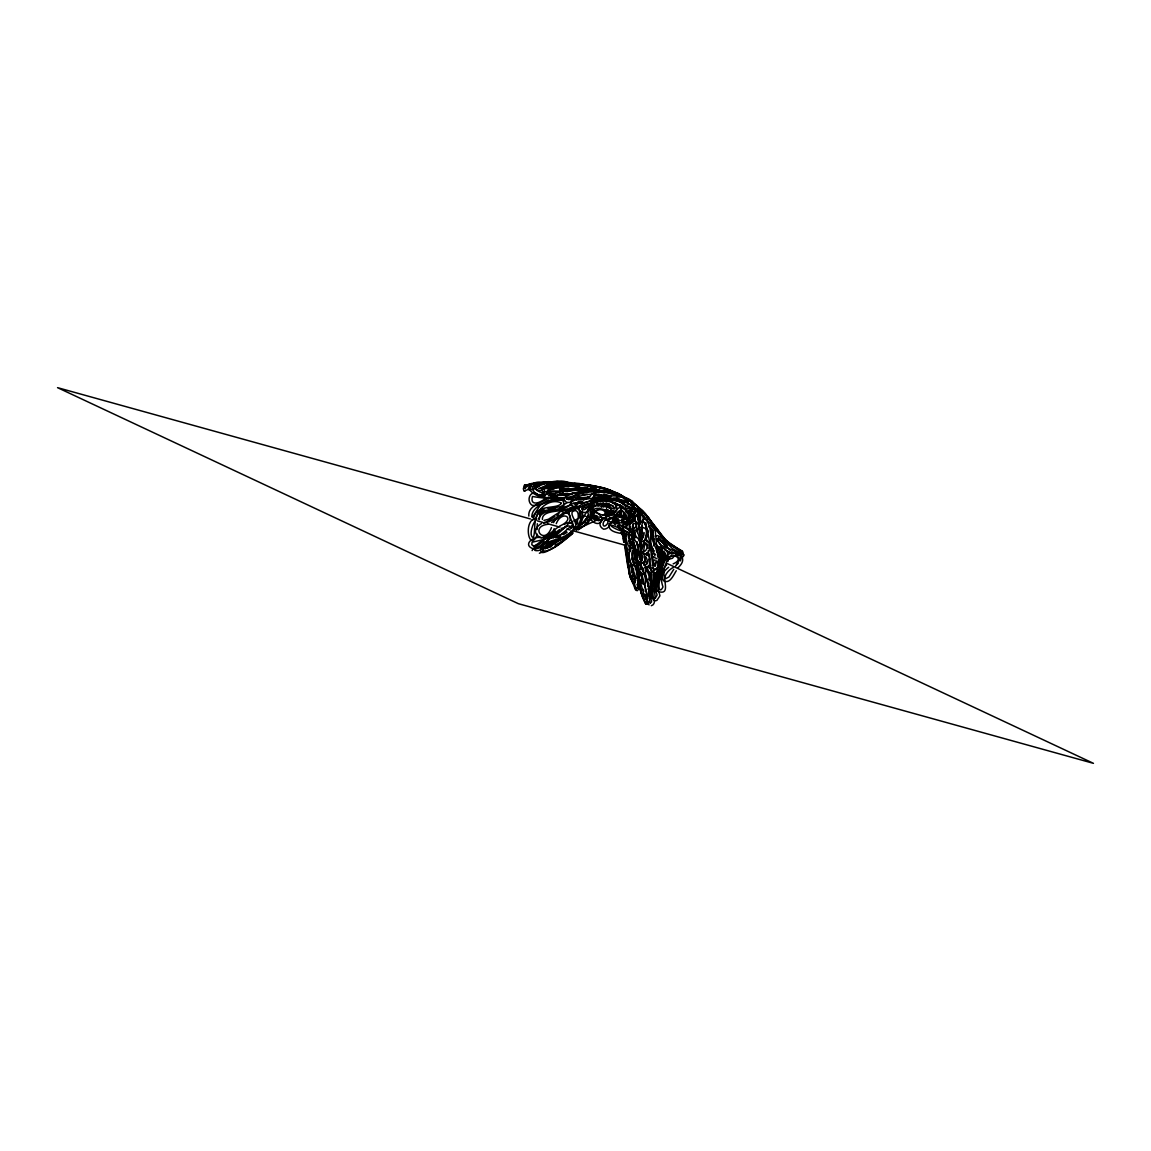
<?xml version="1.0" encoding="UTF-8"?>
<svg xmlns="http://www.w3.org/2000/svg" width="1151" height="1151" viewBox="0 0 1151 1151"><rect width="100%" height="100%" fill="white"/><g stroke="black" fill="none" stroke-linecap="round" stroke-linejoin="round"><path stroke-width="1.5" d="M631.309 534.726L635.827 551.804L638.345 551.919M637.15 558.12C636.431 566.609 649.15 598.793 641.193 572.551M639.755 559.487L640.014 553.055M651.595 548.883L651.595 546.912M638.488 571.716C638.891 582.636 639.783 594.189 645.668 603.7M640.431 562.652L640.575 567.702M657.106 552.868L657.796 548.912L660.545 546.984C675.508 550.351 662.904 567.831 661.134 576.752C657.581 582.406 658.689 595.93 662.99 586.938C660.07 578.953 660.818 567.86 665.868 558.882C666.458 549.559 684.255 552.351 680.385 560.882M637.424 559.717C633.913 587.053 655.063 595.455 640.344 565.155M620.087 504.728L620.015 507.476M640.445 542.409C639.193 534.222 641.855 526.611 643.193 518.828C643.711 514.713 636.561 507.778 634.733 514.094M628.604 510.598L628.633 514.281M639.769 544.495C641.639 535.575 637.15 520.108 637.884 514.037C640.244 515.878 641.452 522.194 638.23 527.23M636.402 551.142C635.654 555.429 636.82 563.357 642.488 563.012M625.827 536.51L625.871 535.287M631.985 572.047L632.604 567.961M637.553 532.697L637.855 528.841M588.247 498.383L587.585 496.469M643.682 594.103C642.33 586.895 635.769 571.659 637.697 560.911M591.154 491.693C597.988 486.168 580.564 482.816 577.37 486.959C577.673 492.599 557.271 490.786 549.531 490.901L549.43 492.47M639.122 546.696L639.222 544.941M645.308 595.815C647.524 599.009 645.898 585.557 643.467 583.269M610.807 514.857L612.951 510.094M638.647 550.782L637.122 541.704M537.316 523.734L537.129 529.546M610.735 515.087L610.62 512.368M644.805 560.408L644.517 555.473L642.675 552.207L639.697 551.2L637.035 553.473L638.33 553.214M596.563 489.506C591.197 488.945 597.757 490.153 600.822 490.801M646.416 525.748L646.056 528.28M637.136 552.868C636.82 559.746 636.071 569.86 642.848 573.946C648.171 573.069 645.639 564.968 642.69 562.508M592.132 489.189C594.319 482.643 616.691 491.707 624.144 497.52M636.834 551.372C633.611 559.285 641.265 563.343 643.035 569.659C644.157 574.953 640.244 565.745 640.028 562.666M535.229 487.161C533.417 490.484 547.185 495.779 544.466 490.83M640.028 558.307L640.546 553.113M536.251 485.175L536.927 482.787L546.236 482.888M537.416 534.165C530.007 553.329 523.259 524.266 533.56 518.986C535.603 503.001 557.933 510.066 561.501 503.016C551.415 498.239 539.373 506.296 536.424 517.015M638.23 561.343C636.877 566.896 640.157 605.268 645.999 594.765M640.301 559.774L641.136 553.055M630.748 505.519L632.877 503.433L636.704 505.447M608.634 518.31L608.39 519.202M662.847 564.378L662.53 558.638L659.998 553.142M643.294 553.199L644.488 545.459L645.927 543.502C648.574 548.869 645.927 551.343 641.352 553.041M632.172 535.978L631.151 538.74L629.223 539.373M632.935 561.63L632.359 550.394M641.352 522.41C646.157 510.742 652.243 533.244 650.732 536.798C650.042 540.15 654.905 581.413 656.113 560.465M579.73 518.195L579.37 509.548L576.075 507.821M640.431 549.703L641.884 529.086L640.848 538.51M632.302 513.878C632.59 520.036 621.295 526.597 614.548 520.381C615.914 517.576 624.648 523.633 630.316 520.784M629.194 529.92L629.741 526.237M641.668 536.668L640.834 530.136M633.251 515.72C632.043 510.54 639.352 510.253 635.294 507.979M547.516 491.65C545.977 499.505 534.179 494.93 532.596 489.06M638.316 562.954L634.532 584.003L636.345 590.564M639.265 572.651L638.791 581.126L640.603 586.708M530.625 489.002C527.331 486.7 536.524 485.377 534.596 486.11M537.359 486.456L536.639 483.924L536.884 485.046M640.517 561.429L642.503 555.66M638.129 571.759L637.683 582.176L640.776 589.139M626.633 527.431L626.95 525.561M540.754 548.293C542.279 552.221 527.158 550.682 539.315 547.948C548.193 538.726 562.738 540.438 571.558 531.302C578.032 526.252 569.687 519.36 564.335 524.539M621.022 508.771L621.612 505.778M649.035 604.922L645.323 596.678M637.942 581.126L637.87 587.629L641.395 590.204M629.971 510.886L629.583 516.324M616.548 514.555L617.166 512.713M640.56 551.574C641.121 546.365 654.142 525.072 639.409 527.604M631.05 511.576L631.252 516.468M641.035 561.746L642.92 557.257M619.54 513.893L618.404 514.929L619.094 515.605M641.467 551.358C642.1 547.603 644.848 540.481 646.344 543.589M644.028 563.659L645.754 557.516M646.891 563.889L647.452 561.415M661.839 563.055L659.782 554.926M633.597 564.637L634.489 556.192L633.309 549.372M609.052 515.993L609.08 511.159M617.828 495.534L619.31 494.167L623.828 496.8M620.547 496.225L619.828 494.34L630.935 501.275M642.531 538.337L643.107 535.978M641.136 568.867L641.121 567.932L642.661 567.803M646.143 595.786L646.445 594.621M612.159 514.684L613.785 511.346M646.33 603.973C651.783 604.074 645.006 599.326 644.79 595.096M596.549 495.39L596.218 494.326L597.283 495.318L611.454 496.513M640.747 543.416L641.265 541.517M646.028 599.815C648.675 590.679 654.387 576.435 647.207 569.587C641.078 572.939 654.387 591.988 646.358 599.254M541.028 547.358L542.74 544.207L547.574 540.61M600.764 503.462L598.074 505.836M582.19 510.123L583.715 507.706L587.341 507.145M540.639 548.71L541.128 546.984M662.904 564.853L663.091 559.501L659.667 551.2M577.068 487.952L577.37 486.959M617.08 495.678L618.648 494.426L606.217 491.837L589.542 491.678L577.399 494.729L575.212 497.721L576.349 500.225M632.69 517.993L633.021 516.928M641.654 540.279L644.301 532.755M590.521 515.706L591.427 512.929M603.93 490.643C595.714 489.693 573.543 490.139 563.961 498.282C565.227 507.131 576.78 499.851 578.291 496.282M642.2 559.357L641.783 560.537L642.042 557.429L640.531 554.12M641.97 563.184L644.531 561.213M666.63 565.083C657.796 571.097 674.5 597.398 657.35 591.226C650.2 577.931 673.45 557.746 660.976 549.833L659.969 552.811L662.17 567.947L657.48 586.075L659.926 595.83L656.847 600.462L654.66 600.851L653.005 599.671M644.387 561.63L644.934 560.062M637.179 560.81C635.223 570.695 628.043 552.207 634.805 549.329M629.122 566.206L628.878 566.896M647.409 567.961L648.099 566.076M667.897 561.544C668.976 550.566 686.715 558.177 673.162 563.861M594.089 514.022C590.837 516.641 599.081 516.195 595.571 518.238M650.2 568.652L650.675 567.357M632.503 531.158C637.179 526.352 639.87 537.819 639.28 541.229M636.92 549.66C637.064 554.106 630.374 534.855 634.388 535.244C639.064 538.351 643.323 545.027 640.963 550.782M587.298 516.295L586.276 518.856L588.967 514.468M590.06 517.087L585.571 524.813L578.119 529.935M606.419 514.986L605.642 509.965M644.157 564.508L645.495 560.983M639.841 543.574L643.553 534.683L641.567 529.417M588.075 517.317L588.636 515.893M607.311 516.482L607.958 514.353L606.62 509.073M633.928 535.819L633.726 531.258C647.984 528.611 626.72 508.987 630.057 531.287M680.989 555.286L682.212 554.336L672.4 548.552L660.357 536.898L657.581 535.589L655.739 536.093M587.873 510.224L580.953 520.669M646.733 517.418L646.963 516.353L648.099 519.259M576.191 523.014C579.687 518.569 579.126 506.958 572.349 511.763C569.817 516.353 580.219 523.763 573.586 530.093M591.758 507.476C583.111 517.49 611.785 527.59 592.851 514.483C579.615 498.628 621.598 496.052 616.432 511.116C609.699 512.986 598.606 506.167 594.578 509.015C592.866 511.289 602.361 516.785 607.771 515.202C613.929 515.519 614.001 510.555 619.18 507.692C624.374 506.915 631.841 515.072 626.777 519.058M538.711 518.871C543.776 505.562 562.825 515.116 570.968 503.217M551.458 527.618C544.61 546.164 529.143 526.511 547.761 524.309M554.135 528.654C550.106 547.085 523.95 534.179 541.502 523.475M675.119 555.084L672.472 558.264L667.594 559.659M637.294 577.068L635.366 579.241L633.352 579.14L630.23 574.421L624.159 531.647M570.493 528.05C570.018 517.792 542.869 548.48 532.827 548.84M618.878 495.606L618.72 493.793L617.31 493.189M634.964 545.962C629.151 554.207 624.964 538.337 626.13 533.69M613.728 513.921L615.094 511.994L613.943 513.648M639.15 557.847L639.827 556.58M631.482 502.843L631.28 500.814L629.252 501.03M640.69 544.092L641.438 542.725M640.632 516.137L640.445 521.403M553.559 522.64L555.746 518.713M556.235 523.691C562.033 509.001 577.169 518.569 559.587 526.108M587.47 518.641L583.989 522.727L579.111 525.633M590.708 506.613L588.032 510.929L585.197 512.612L580.449 511.648L578.521 509.13L579.442 505.865L584.089 503.016L592.578 500.124L604.131 498.786L618.317 501.117L631.913 508.138L630.547 509.044M536.927 518.928C532.007 523.345 528.769 536.395 533.23 537.56C536.395 531.158 531.374 513.447 543.991 509.476M615.44 507.001L614.26 508.67M673.767 569.313L668.932 577.011L665.595 578.708C663.393 576.09 668.86 569.616 673.076 567.529M676.27 570.738C673.637 574.781 669.911 584.42 663.623 580.823C659.825 576.104 664.645 570.062 668.673 567.27M675.551 566.292L680.169 558.681L676.515 555.717M678.054 567.716C692.758 554.135 668.314 549.66 660.904 544.984C649.941 530.323 664.803 544.337 670.501 550.696M606.232 492.369L606.275 490.067L601.599 488.024L580.723 484.916L547.675 486.873L541.632 489.276L543.114 491.664L549.372 491.549M568.839 482.715C555.357 476.974 544.222 488.01 538.654 488.384M635.827 580.262L633.784 581.629M591.672 486.528L592.995 485.607L581.298 484.326M639.898 544.25L640.762 542.927M575.457 529.172C579.557 524.237 582.607 517.245 580.334 510.857M598.75 518.497L597.455 519.389L600.246 519.849M646.143 553.804L646.948 552.581M594.448 490.945L594.938 489.161M593.513 512.785L588.276 522.64L578.665 529.215M616.361 494.254L618.231 493.477L604.577 488.47L586.737 484.974L555.257 484.053L548.509 485.132L547.488 487.362M539.359 514.569C541.833 505.361 570.033 514.799 562.71 500.21M639.74 552.84L639.078 553.76M632.503 518.468C631.496 523.432 622.015 521 622.619 527.316M576.723 524.367L577.658 523.058M646.79 555.602L647.912 554.005M535.56 518.41L531.805 520.295M620.303 510.325L618.706 512.396M571.342 528.381C577.327 523.273 564.724 516.281 570.795 509.303M632.834 534.582C629.554 515.116 642.186 526.726 631.841 529.072M607.009 497.563C603.282 494.772 631.136 494.441 627.942 504.339M650.286 574.737L648.646 579.327L650.934 581.73M585.485 498.167L583.672 499.937M549.07 486.499L549.43 486.053M599.182 494.153L596.779 496.009M579.068 490.873L579.946 488.225L589.657 489.391L562.019 491.376L557.242 492.311L555.041 493.865L555.271 495.923L558.134 497.635L566.796 497.736M546.869 484.729L547.559 483.88M640.085 556.206L640.949 555.156M626.216 502.296L626.547 501.894M606.217 516.267L607.685 511.533M640.359 553.991L637.366 555.919L635.971 552.422M643.582 594.463L644.1 594.045M594.707 512.986C599.326 505.677 609.886 512.425 602.664 515.403M576.637 528.971C580.838 524.568 583.974 518.468 582.32 512.281M553.113 538.136L566.896 525.69M541.287 548.25C536.395 562.825 570.234 536.006 572.795 533.23M573.414 530.338L564.81 537.085L547.185 544.106L544.265 547.056L542.524 551.904L539.387 553.243M592.333 506.569L593.067 505.749M573.658 528.021L574.594 526.957M594.679 511.49L599.484 508.354M592.017 489.434L564.853 495.16L557.3 494.11L557.271 495.577L571.961 493.693M574.076 528.438L575.399 526.985M576.248 530.338L586.406 518.468L583.514 522.799L579.672 525.604M558.998 481.866C554.192 478.73 523.158 490.153 542.207 490.513M647.509 585.96L648.617 583.485L644.359 572.292M648.545 526.856L650.099 525.806L651.898 526.295L655.307 531.1L656.559 545.387L660.717 562.566L660.041 570.695L654.602 591.571L655.207 598.074M642.316 541.603C650.373 535.603 653.02 553.602 644.387 554.653M536.913 487.362C519.734 496.34 532.222 478.384 541.977 482.859M678.14 563.371L676.471 564.853M557.084 517.015L558.667 515.475M630.705 520.453C641.251 515.835 624.662 500.44 626.072 513.101M572.076 533.805C563.745 540.366 555.286 549.459 544.481 551.2C539.229 548.768 545.171 542.322 548.667 541.373M557.962 537.129L571.989 525.432M601.167 507.274L603.455 503.045M572.781 532.15L563.659 538.51L548.437 544.783L544.912 548.264L550.379 546.322L562.091 538.467M532.985 548.667L532.107 550.595M568.58 535.978L572.22 532.74M634.805 545.516C625.684 548.725 627.971 570.306 638.114 565.242M591.139 499.966L594.391 495.333M565.098 539.085L555.142 545.473M670.788 555.933L671.637 555.228M575.486 522.453L577.241 521.015M555.401 530.87L535.186 545.617M554.998 516.569L546.984 521.576M656.66 562.105L652.862 564.983M653.365 561.069L654.948 559.818M567.17 502.656L560.537 506.699L548.034 508.569M608.663 518.986L607.973 519.533L612.879 518.18M557.904 527.244L547.66 535.258L542.423 537.474M559.616 529.546L547.617 538.61L532.035 542.25L531.82 544.783L533.935 546.106M561.055 539.056L545.085 548.898M556.724 515.188L558.983 513.576M592.751 506.066L594.693 504.699M544.294 540.927L533.791 548.005M534.107 486.499L532.87 487.305M631.151 502.858L632.69 502.555L619.727 496.095L606.692 492.7L599.398 492.225L595.067 493.132L593.772 495.707L597.297 498.412M632.647 505.217C635.453 499.476 622.303 496.872 618.404 494.93C610.001 493.563 598.808 488.168 591.499 494.383C584.204 505.936 566.019 494.671 592.823 494.225M656.703 568.896L653.667 570.551M575.011 528.597L576.493 527.604M647.941 589.111L649.265 588.233M567.026 532.395L563.458 534.553M533.33 486.441L534.107 486.024M570.378 523.115L572.766 521.561M561.213 528.467C570.392 527.201 575.572 510.526 562.494 513.303M566.58 531.762L560.94 534.74L548.178 538.913M644.733 567.601L647.783 566.767C661.739 574.507 646.243 595.542 650.2 602.966M559.515 489.664C564.35 488.571 572.45 488.24 575.529 489.88C576.939 486.528 569.198 491.017 565.889 489.017C558.998 485.118 534.381 492.398 555.286 494.283M563.098 492.887L561.458 493.894M558.652 540.394L547.214 544.869M551.588 522.554L565.213 513.145L580.219 507.303M652.401 553.832L654.228 553.689L654.977 556.005M611.354 491.937L612.059 491.592M625.065 531.302C599.498 517.231 613.512 532.294 630.849 532.366L632.359 532.165M680.658 551.415L681.953 551.156L672.558 546.049L663.681 538.51L643.438 512.181L639.395 509.893L638.143 510.943L638.158 512.77M682.054 553.861L683.047 552.595L682.557 551.3L669.997 543.819L663.436 537.79L645.481 514.051L631.28 500.814L644.905 513.101L666.127 540.553L680.644 550.667M561.918 511.677L563.817 510.656M573.989 520.784L577.744 518.756M575.414 523.216L577.773 521.95M529.172 489.031L524.539 490.959M613.713 516.454C619.555 512.396 618.648 506.915 624.691 513.619C627.971 519.864 624.087 514.612 616.95 515.044C609.771 512.814 592.592 522.64 603.556 529.187C612.044 529.158 610.793 516.324 617.871 518.828M626.547 517.605C623.885 516.209 608.131 513.821 607.656 523.475C601.786 531.302 601.182 518.885 608.318 519.403M585.226 522.223L580.636 524.367M618.864 497.246L619.598 494.743L611.253 491.175L595.714 490.671L578.507 493.146L575.414 494.671L571.572 499.102L568.493 499.635L566.45 498.757L573.946 497.966M588.19 520.583L592.578 518.612L591.873 517.964M617.828 512.324L621.209 513.691M625.597 511.116C629.698 498.182 595.801 496.081 589.067 504.009C584.104 516.022 574.824 505.735 590.204 503.908M564.551 508.929L548.336 519.317L543.977 520.381M602.016 518.914L604.088 517.907M627.122 520.468C631.381 518.972 628.993 510.008 627.856 510.641C628.906 510.109 632.762 514.238 630.633 516.209C631.136 524.755 609.008 508.641 613.08 523.13M635.007 537.805L633.554 537.92L638.719 546.049L638.647 548.826L636.791 551.948L638.1 551.646M534.524 486.226L535.992 485.679M535.503 545.416L533.345 546.063M557.861 540.107L555.602 540.927M545.905 497.98C538.913 504.181 529.777 505.749 532.481 496.469C539.071 497.721 554.005 499.462 563.889 498.325M580.133 527.748L596.002 520.525L596.837 518.972M565.774 509.692L567.788 508.8M544.927 510.843L540.049 514.296L539.244 519.576M633.554 536.208C628.331 532.568 607.167 535.301 609.037 523.993C614.174 515.605 646.229 543.804 630.849 532.366M654.487 573.313L656.545 572.435M591.959 498.858L597.11 498.023M577.874 496.484L579.226 495.937M582.895 505.577L587.773 503.678M558.609 537.546L560.551 536.769M546.61 548.207L551.602 546.567M569.169 508.267L576.147 505.663M540.222 488.513L546.998 486.096M578.651 502.498L574.608 503.965M596.434 503.965L597.772 503.476M680.658 556.839L683.449 556.58L682.672 553.257L666.789 542.135L644.387 517.13L640.805 511.289L639.438 512.727M575.716 504.67L577.989 503.836M579.054 506.498C565.199 507.936 556.437 521.417 543.33 523.187M651.322 605.685C654.459 604.894 655.077 601.182 653.854 598.592C650.962 592.477 655.955 583.888 654.89 576.493C651.063 560.436 649.883 529.964 643.567 521.791M642.416 554.12C650.79 550.969 653.624 567.443 644.761 567.831M597.24 503.721L598.362 503.519M577.716 505.908C569.544 513.504 541.992 507.663 542.38 519.403M566.134 493.563L560.767 495.462M555.588 537.632L559.616 536.265M543.473 522.755L545.804 521.964M547.027 499.016C540.351 503.447 527.877 505.85 528.827 516.08M571.918 504.857L559.602 508.44M642.344 560.134C641.826 561.501 638.776 557.861 639.165 554.322M668.846 556.782L669.824 556.465M574.119 496.887L568.105 498.153M572.493 496.844L566.695 499.16M548.523 499.966L540.466 504.886L532.294 517.389M572.32 508.325L574.076 507.807M568.234 497.376L576.881 494.916M582.334 506.627L586.636 505.433M605.872 519.662L604.894 519.878M600.045 519.518L596.966 519.403M650.358 602.966L651.61 601.887L650.013 594.29L652.027 580.593L651.783 574.608M577.342 498.052L589.686 497.074M550.02 492.067L563.386 491.678M614.231 492.47L617.051 493.088M609.584 517.792L610.965 517.446M581.672 517.159L585.701 516.137M570.795 499.966L572.766 499.491M581.154 506.195C568.752 510.598 566.22 496.872 580.507 499.707C594.707 497.908 614.058 496.081 626.748 501.793M582.233 490.024L579.802 490.355M579.327 498.541L585.816 498.642L585.269 498.023M595.326 494.959L608.188 495.477M591.182 501.62L594.952 500.886M582.449 495.074L587.283 494.268M593.887 501.894L597.311 501.332M638.273 554.35L635.942 552.984L634.215 543.358M609.541 499.448L604.592 499.764M637.409 590.679L638.762 588.808L636.978 584.32M541.272 537.805C533.388 535.316 521.82 545.286 533.632 548.912M612.922 498.628L613.929 498.484M553.717 494.052L541.632 494.196M555.588 496.7C546.25 498.944 535.747 497.304 529.331 489.592M571.989 493.002L573.889 492.772M549.013 509.907L555.415 509.174M550.984 496.872L556.667 496.498M548.106 489.693L550.077 489.477M560.954 488.772L568.867 488.053M559.559 493.98L567.817 493.333M559.861 488.456L562.652 488.225M620.677 525.993L629.496 523.058L633.956 518.828L634.978 510.972L633.741 505.404L632.446 506.239M548.351 495.793L553.818 495.39M599.944 503.275L607.181 503.706L613.138 505.793M567.774 495.333L563.846 495.491M552.538 497.808L556.494 497.549M644.315 556.48C647.394 555.775 649.265 566.666 643.567 564.983M613.411 498.498L615.051 498.441M594.333 486.499L579.313 483.521L562.235 481.909L551.976 482.384L549.905 483.549L550.049 485.377M538.74 486.269L537.445 484.945L554.048 481.809M552.192 488.887L554.163 488.844M539.301 483.722C534.913 481.276 519.159 485.751 524.424 490.959M622.144 528.971L621.036 528.482L622.432 531.158M524.007 490.973L524.942 490.959M632.431 533.618L634.014 534.381L635.021 536.812M564.436 499.376C552.408 494.887 542.97 507.087 532.15 505.303C526.007 501.361 529.748 489.578 537.431 493.995M606.419 518.209L599.038 517.015M576.378 487.693L578.377 487.707M582.866 502.57C557.458 503.678 586.794 505.145 593.671 499.059C605.469 496.829 617.929 498.757 628.791 503.706C631.41 504.339 635.999 510.238 631.28 510.915M564.551 500.512C552.797 499.016 532.194 504.066 531.82 516.612M575.558 487.377L578.162 487.42M645.279 515.216L648.258 517.202L652.732 524.424M538.726 482.83L524.223 485.377L524.209 487.909M576.09 487.06L579.068 487.175M597.772 516.526L596.391 516.957L596.103 518.597M580.421 487.765L586.377 488.197M652.775 550.797L654.703 550.897M640.56 567.357L642.301 567.716L643.927 570.205M582.852 501.937L577.788 501.102M625.122 519.36L623.54 519.187M579.457 487.449L588.075 488.168M555.329 481.881L563.961 482.816M555.703 543.804L552.912 542.941L552.106 541.502M614.548 498.455L624.979 502.282M586.65 485.146L582.205 484.7M583.298 487.506L586.204 487.779M545.257 495.88L538.97 494.498M586.435 488.01L581.931 487.564M585.226 487.621L587.197 487.837M560.321 482.111L565.573 482.758M594.707 490.34L596.592 490.542M566.983 482.686C561.084 483.449 536.049 477.694 536.697 487.65M584.449 487.42L587.614 487.794M555.76 494.887L549.818 493.117M603.325 494.369L605.814 494.7M574.32 483.449L577.097 483.823M589.916 488.614L592.736 489.002M612.39 522.036L610.908 521.763M589.413 488.355L592.103 488.729M653.106 525.489L655.854 527.662M591.297 485.65L599.657 487.42M538.783 483.19L534.755 483.391L534.524 486.039M562.638 482.931L552.235 481.852L537.459 482.801L538.697 483.823M587.945 489.362L580.435 488.067M587.053 489.607L580.046 488.412M593.34 517.144L594.607 517.36M596.347 495.031L599.426 495.937M594.175 488.815L596.621 489.319M579.226 488.743L586.967 490.24M594.995 489.391L599.311 490.297M593.715 489.046L596.923 489.693M593.283 516.267C599.11 515.159 599.383 522.683 593.715 519.331M617.526 525.518L619.195 525.892M601.973 506.598L603.7 506.987M559.041 498.872L561.055 499.333M655.394 598.074L657.149 594.981L654.761 588.075L654.761 583.888L659.322 567.515L658.588 559.861M579.485 489.362L582.708 489.995M612.591 503.016L618.202 504.685M530.467 518.957L57.55 387.657L518.324 603.671L1093.45 763.343L666.875 563.357M537.402 520.871L542.596 522.324M547.79 523.763L559.918 527.129M566.853 529.043L570.32 530.007M573.774 530.971L625.756 545.401L629.525 573.831L635.41 589.772M624.792 504.339L621.569 503.39M628.734 536.294L629.496 536.51L629.165 535.301M622.202 519.72L623.482 520.094M630.806 510.871L628.763 510.051M633.683 508.397L636.791 509.663M651.236 573.558L648.502 572.033L647.409 568.292M631.266 534.812L631.41 535.575M625.367 538.251L623.41 538.783L623.698 542.164M624.489 540.927L623.525 540.265L624.418 542.61M604.246 494.441L607.095 495.851M610.03 490.225C592.132 482.672 565.472 484.7 550.092 486.182M615.411 503.131L623.252 506.814M595.455 517.547L596.707 518.454M616.102 503.893C622.648 506.9 629.223 511.735 620.303 506.296M609.642 521.432L606.318 519.691M604.894 489.348L606.174 489.837M616.821 498.066L625.914 502.383M624.087 504.742L626.072 505.519M610.519 490.47L613.382 492.053M633.813 504.167L634.92 504.627M528.438 485.247L524.583 485.161L526.381 486.369M602.548 488.369L595.916 486.226L581.01 484.211L551.66 483.247L552.538 484.024M596.232 519.979L595.657 519.389M664.515 549.804L673.234 553.948M631.065 505.059L627.554 503.289M662.803 549.07L657.681 546.178L655.394 543.286M652.214 556.48L657.106 558.767M625.77 505.404L629.597 507.807M622.705 510.699L620.763 509.749M624 500.066L625.655 500.886M618.49 505.318C608.951 496.685 583.269 498.584 588.607 515.835C596.808 532.28 610.893 518.094 593.887 511.533C588.319 503.534 610.289 500.656 614.879 508.67C614.015 509.62 586.377 498.987 593.11 513.188M676.097 554.595L677.925 555.559M614.317 524.093L615.843 524.899M618.389 505.26L620.461 506.382M572.738 533.114L571.903 532.409M674.874 551.156L679.594 554.207M633.798 507.274L637.194 509.562M595.686 515.317L597.326 516.252M597.283 495.318L603.253 496.815L607.426 496.196M625.18 507.979L627.05 509.116M667.048 550.811L671.968 553.818M635.309 510.037L636.632 510.857M633.582 506.685L634.877 507.605M628.216 533.23L629.453 534.006M600.117 487.664L600.894 488.47M636.158 505.318L642.603 510.699L645.653 515.231M628.086 532.596L625.381 530.669M655.624 554.422L654.07 553.645L651.092 544.294M638.431 514.252L639.884 515.26M632.028 531.906L632.834 532.51C622.374 524.079 623.051 528.367 632.82 522.41C635.107 515.706 641.222 511.605 637.323 505.994M671.709 551.617L674.141 553.43M639.985 553.717L640.834 554.35M643.913 598.635L642.1 595.628L640.848 589.715M629.151 569.27L627.885 566.997L624.561 545.416M667.278 547.444L661.782 541.963M630.417 534.668L631.453 535.69M616.13 518.468L618.95 523.216M635.338 507.85L636.863 509.145M616.404 493.664L617.497 494.585M652.013 567.774L655.077 569.428C667.753 561.746 647.855 539.402 650.833 529.014C651.121 524.352 654.559 541.718 653.725 545.876M666.789 545.891L658.401 537.445M634.69 507.318L638.23 510.54M532.323 488.456L533.632 489.635M666.947 545.56L661.609 540.51M647.135 544.035L647.826 544.811M640.373 513.274L645.625 519.173M525.446 488.729C522.899 488.93 531.575 482.427 535.891 484.183M609.526 496.944L607.786 495.117M644.215 522.237L646.589 526.942L647.869 537.157M616.807 497.779L618.821 500.138M616.087 497.62L618.274 500.512M651.711 547.43L653.38 549.3M615.382 498.556L616.691 500.081M650.531 527.777L653.322 531.115M632.144 581.126L630.072 577.414L629.108 572.248M661.293 545.862L656.53 539.445M623.151 528.367L624.101 529.518M614.058 520.698L615.181 522.05M664.559 557.875L660.17 549.272M624.691 522.151L623.986 521.245M647.308 604.333L645.927 601.369M656.818 529L665.666 541.661M666.184 547.818L663.12 542.984M637.093 587.154C639.15 587.888 634.575 589.902 635.539 587.629M630.101 540.38L633.151 545.2M659.595 538.913L661.005 540.999M602.304 497.232L600.894 494.628M622.259 533.086L623.497 534.985M624.331 541.287L622.907 538.107L622.763 532.525M635.381 582.061L633.41 578.176M632.921 583.499L629.108 573.586L625.31 546.48M628.95 540.668L631.554 545.114M638.747 514.08L639.697 515.634M636.978 515.389L639.999 524.28M622.878 535.273L621.914 533.647M618.13 526.122L619.296 528.079M652.2 537.776L654.243 541.531M606.476 508.871L607.124 509.979M614.03 519.849L615.195 521.892M629.798 545.013L630.604 546.48M665.954 554.897L664.4 551.775M645.697 604.03L640.531 590.463L638.201 569.616M652.387 598.534C648.689 585.701 659.581 573.184 657.581 561.17M617.612 519.418L618.375 520.914M616.001 522.511L614.519 519.173M622.576 535.575L621.094 532.352M602.736 503.318L603.771 505.505M634.992 566.695L637.453 573.097M654.3 539.215L651.006 532.222M619.08 521.619L617.67 518.54M633.971 564.666L631.611 558.321M653.955 536.539L651.423 530.223M605.973 503.419L607.368 506.555M598.678 496.743L598.031 494.311M662.386 550.379L665.321 557.3M658.041 547.372L659.12 549.933M653.077 532.539L652.358 530.611M656.804 547.516L657.825 550.063M660.89 550.063L661.854 552.437M662.329 553.631L664.602 560.479M609.411 508.425L607.699 503.347M651.149 582.046L646.891 569.831M544.351 489.722L543.66 488.844L569.011 485.895L576.637 487.161L578.075 489.635M610.85 508.915L609.239 503.951M621.871 527.978L622.633 530.165M635.021 582.564L633.683 578.55M605.613 506.469L604.851 503.793M628.95 549.2L629.597 551.171M641.956 525.978L642.632 528.079M606.246 502.973L607.124 506.958M608.16 509.821L609.483 515.375M610.721 508.512L612.174 514.008M645.337 535.503L647.25 541.934M616.159 504.57L616.576 505.893M650.344 563.904L651.006 566.019M621.612 520.497L622.303 522.727M625.094 516.957L623.957 511.979M634.302 548.264L636.143 563.602M635.74 537.272L635.539 536.323L635.568 537.172M632.403 575.097L632.805 576.536M645.84 522.698L646.272 524.252M642.92 581.787L641.409 575.083M653.192 525.921L653.408 526.683M631.482 508.613L632.115 511.26M621.943 519.159L622.576 521.489M651.365 572.536L648.617 559.113M644.502 584.118L646.085 591.7M623.597 514.094L624.13 516.195M632.532 574.291L633.079 576.421M643.423 589.355L643.913 591.326M631.338 535.56C635.05 551.559 628.935 546.624 628.978 533.805M623.31 532.395L625.223 542.02M657.394 555.012L657.897 557.199M621.857 516.08L620.979 510.31M633.683 540.869L632.805 536.855M637.007 543.804L637.783 547.675M620.777 514.698L620.116 510.756M636.115 537.704C633.496 531.949 635.194 529.762 635.568 536.179M631.511 570.795L631.928 572.997M619.828 528.87L619.511 526.755M635.985 524.252L634.618 515.331M639.812 559.199L639.438 554.868M590.981 515.777L591.154 516.756M632.072 572.133L631.338 567.774M637.424 544.869L637.769 546.854M629.338 526.05L630.115 530.525M630.115 531.776L630.259 532.64M626.446 514.914L626.619 516.972M632.949 524.453L633.611 528.928M628.101 534.783L628.604 538.294M624.993 533.474C623.137 541.531 643.323 606.577 631.309 564.422M628.964 540.826L629.338 543.56M629.741 546.408L630.345 550.869M630.547 564.105L630.935 567.069M636.302 526.237L636.719 530.179M629.352 547.559L629.726 550.509M647.84 545.473L648.186 548.308M640.762 569.299L640.244 563.156M641.654 578.363L641.97 581.14M648.056 530.237L648.286 532.366M620.317 529.518L620.202 527.921M649.409 554.063L649.653 559.228M636.23 565.199L636.532 571.558M633.51 568.45L633.87 576.075M630.82 513.173L630.892 514.684M644.661 574.104L644.733 576.291M648.301 550.451L648.416 554.437M640.733 564.824L640.762 568.666M590.463 489.017L590.765 490.053L589.283 489.247L591.038 488.484L590.463 489.017M580.075 487.794L579.802 488.729L580.075 487.794M647.581 598.333L646.819 599.095L647.581 598.333M683.809 555.199L683.349 554.135L683.809 555.199"/></g></svg>
